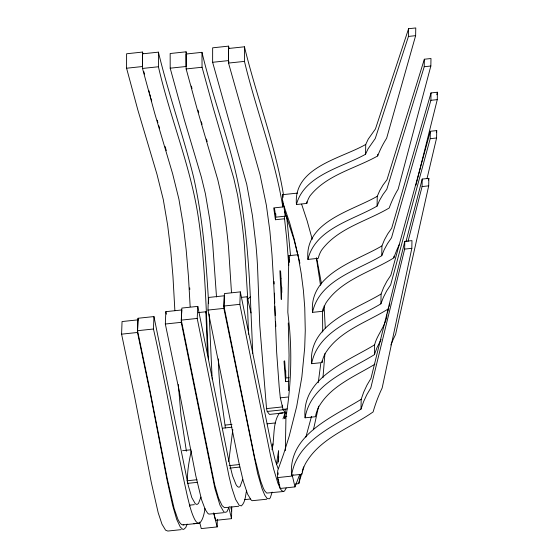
<?xml version="1.0" encoding="UTF-8"?>
<svg xmlns="http://www.w3.org/2000/svg" width="559" height="559" viewBox="0 0 559 559"><rect width="100%" height="100%" fill="white"/><g stroke="black" fill="none" stroke-linecap="round" stroke-linejoin="round"><path stroke-width="0.84" d="M174.876 310.706L172.955 276.363L170.677 250.034L167.672 225.354L163.291 199.584L156.939 174.149L137.821 109.899L126.579 68.226L126.607 53.769L142.524 52.071L142.943 53.706M142.524 52.071L142.503 66.528L126.579 68.226M282.882 412.989L269.473 414.415L267.209 411.459L266.538 408.608L259.788 325.764L257.538 266.692A75.786 9.524 83.9 0 0 255.945 245.01L252.465 215.711L246.743 184.344L212.63 62.287L212.651 47.829L228.568 46.131L229.218 48.584M228.966 62.203L228.547 60.596L228.568 46.131M225.34 427.949C222.517 405.037 218.289 382.174 218.576 358.913M199.619 522.099L201.254 528.597L217.178 526.906L217.311 519.255M213.797 513.057L215.627 520.352L231.545 518.661L231.761 506.754M284.58 216.249L284.538 218.772L275.426 219.743L275.531 213.845M284.866 211.26L285.369 212.637L285.307 216.165L275.755 217.178L275.818 213.908M299.547 474.877L294.984 486.889L280.143 488.468L277.571 477.603L277.697 470.629L283.658 453.901L289.241 436.02L296.703 406.414L301.846 377.052L304.683 347.936L305.27 330.586L304.753 307.583L303.397 290.442L301.21 273.386L298.185 256.42L294.327 239.538L289.639 222.748L282.505 201.652L282.63 194.679L297.479 193.1M278.054 474.521L278.082 472.851M275.426 219.743L273.721 207.927L282.833 206.956L282.938 201.107M278.389 461.839L278.592 450.554L276.432 464.236M281.512 287.291L281.296 299.442L279.898 270.717M281.799 287.445L281.701 292.63L281.54 289.073M284.915 417.692L284.992 413.492L286.648 413.311M288.877 381.28L285.565 381.636L285.761 370.715M285.195 418.209L285.223 416.504L286.816 416.329M285.349 450.666L285.942 417.384L287.906 403.689A694.984 489.705 -13.3 0 0 289.457 327.385L287.822 312.285L288.835 255.708L298.073 254.722M289.143 262.164L289.22 257.958M289.213 262.227L289.262 259.676M291.602 475.374C287.85 434.713 332.961 416.944 361.177 399.315L363.706 392.097L366.984 385.095L370.987 378.338L404.793 241.383L411.962 240.622L411.829 248.336L382.16 388.002A227.059 182.416 3.8 0 0 373.112 411.92C350.06 428.187 319.692 438.074 305.27 463.977A56.766 45.607 3.8 0 0 301.972 474.27L291.602 475.374C296.815 440.492 334.75 425.888 361.002 409.118L363.532 401.809L366.809 394.71L370.813 387.876L404.653 249.104L404.793 241.383M296.445 204.524C293.035 167.26 341.13 158.637 365.733 144.446L368.227 139.142L375.445 128.961L408.594 28.712L415.77 27.95L415.63 35.664L386.632 138.255A226.29 132.839 -0.8 0 0 377.688 155.947C355.126 168.699 326.763 174.694 310.056 195.839A56.564 33.205 -0.8 0 0 306.814 203.42L296.445 204.524C304.026 175.149 342.492 167.274 365.558 154.249L368.053 148.855L375.271 138.492L408.454 36.433L408.594 28.712M306.814 203.42L306.842 201.785M374.963 364.175C355.077 376.333 330.802 385.759 318.714 406.987A56.075 43.036 2.6 0 0 315.451 416.714L305.081 417.818C301.357 377.814 347.048 361.722 374.6 344.833C377.297 334.093 385.843 326.002 387.017 314.801M307.918 259.425C304.403 221.511 351.932 211.043 377.255 196.272L379.757 190.598L383.013 185.071L386.989 179.732L424.351 59.226L430.982 58.52L430.842 66.018L398.169 189.096A224.04 141.93 -0.1 0 0 389.211 207.983C366.557 221.427 337.727 228.1 321.516 250.257A55.949 35.441 -0.1 0 0 318.281 258.321L307.918 259.425C315.241 228.554 353.127 220.064 377.08 206.075L379.589 200.311L382.845 194.693L386.814 189.263L424.218 66.724L424.351 59.226M387.939 309.127C366.452 322.501 339.215 330.893 325.226 353.449A55.676 40.388 1.6 0 0 321.984 362.588L311.622 363.692C307.946 324.395 354.259 310.161 381.077 294.02L383.593 287.564L386.863 281.289L390.846 275.245L430.339 131.267L436.726 130.589L436.593 137.989L426.999 178.705M399.419 244.283A222.894 151.901 0.7 0 0 393.885 257.839C371.141 272.009 341.849 279.458 326.135 302.657A55.634 37.914 0.7 0 0 322.906 311.258L312.537 312.362C308.931 273.742 355.852 261.339 381.937 245.897L384.445 239.825L387.708 233.921L391.691 228.219L431.024 92.92L437.411 92.242L437.278 99.635L415.959 185.155M321.984 362.588L322.012 360.96M322.906 311.258L322.948 308.813M322.718 332.018L322.529 311.454M361.002 409.118L361.177 399.315M365.558 154.249L365.733 144.446M377.688 155.947L377.716 154.298M305.081 417.818C310.804 383.83 348.662 370.708 374.425 354.637L374.6 344.833M377.08 206.075L377.255 196.272M311.622 363.692C317.938 330.697 355.65 319.168 380.903 303.823L381.077 294.02M312.537 312.362C319.154 280.394 357.306 270.374 381.762 255.701L381.937 245.897M393.885 257.839L393.913 256.197M408.014 241.488L422.08 186.559L422.213 179.069L428.837 178.363L428.704 185.854L395.569 334.506A224.508 172.319 2.6 0 0 390.839 344.98M380.903 303.823L383.418 297.276L386.688 290.911L390.678 284.776L430.206 138.667L430.339 131.267M381.762 255.701L384.278 249.538L387.541 243.535L391.517 237.75L430.891 100.313L431.024 92.92M181.214 529.632L167.819 531.05L165.583 530.163L161.97 524.16L158.197 512.778L151.258 482.235L134.446 395.821L121.589 334.163L122.051 321.551L137.968 319.86L137.507 332.472L150.364 394.13L167.176 480.544L172.647 505.434L176.679 519.36L180.319 527.067L182.653 529.24L183.736 529.359L185.749 527.556L187.188 524.049M266.797 499.215L252.305 500.696L251.264 500.165L247.581 494.135L243.235 481.006L238.595 461.273L207.962 310.077L208.423 297.472L224.341 295.774L223.879 308.386L257.657 473.543L262.094 488.818L264.833 495.274L267.188 498.474L269.291 498.824L270.263 497.859L272.156 492.116M286.201 488.063L284.601 490.907L283.63 491.501L266.734 493.08L264.589 490.697L263.345 488.266L260.599 480.929L254.583 457.185L223.921 306.032L224.418 293.573L240.335 291.875L271.15 443.832L275.21 460.288L278.158 468.673M283.63 491.501L281.659 490.606L280.513 489.006L277.928 483.311L273.589 468.889L270.507 455.494L239.839 304.334L240.335 291.875M196.272 523.504L182.975 524.936L181.444 524.447L179.656 522.511L177.853 519.234L174.163 508.599L167.365 479.273L149.546 388.295L137.542 330.697L138.038 318.267L153.956 316.569L188.313 485.743L191.821 497.622L195.238 503.673L196.37 504.337L197.467 504.239L198.508 503.359L200.912 497.091M204.922 508.362C204.615 513.476 200.415 531.239 194.371 518.773C191.017 511.862 189.382 504.288 187.51 496.888C175.114 441.142 166.128 384.697 153.459 329.006L153.956 316.569M223.516 512.708L208.912 514.119L207.724 513.288L205.244 509.508L201.547 499.669L195.79 475.744L179.46 392.278L165.331 324.024L165.841 311.663L181.766 309.966L181.249 322.333L214.88 488.335L219.939 505.077L223.642 511.59L224.83 512.421L226.87 511.834L229.379 506.51M288.416 390.636L289.059 355.251L288.276 322.983M228.897 507.292L224.452 507.656L222.112 505.636L218.52 498.069L214.663 484.688L181.291 320.125L181.864 308.065L197.788 306.374L228.715 460.316L232.544 475.835L236.038 484.597A80.175 10.076 83.9 0 0 240.132 486.442L242.725 479.322M246.61 490.383C245.345 495.547 245.541 502.087 241.383 505.909L239.175 505.259L235.646 499.453L231.943 488.3L229.092 476.61L197.208 318.434L197.788 306.374M324.926 353.623L322.962 377.709M187.405 482.731C187.055 472.187 189.019 461.322 191.262 450.931M228.736 461.51L232.823 429.612M320.768 363.511L318.246 382.712M271.974 449.75C274.895 438.046 272.268 423.408 279.36 413.199L286.739 412.43M272.729 445.495L272.953 443.853M278.766 456.752L277.697 463.544M189.774 504.987L189.613 506.161M295.292 483.996L298.758 483.626L300.428 474.703M318.637 406.162L313.438 429.766M428.453 180.054L428.837 178.363M436.32 132.28L436.726 130.589M311.51 416.364L305.871 437.131M436.768 94.771L437.411 92.242M303.565 466.87L302.202 471.901M387.45 313.11L388.764 308.051M389.204 306.367L389.854 303.837M406.037 241.453L422.213 179.069M282.987 418.887L284.992 413.492M298.758 483.626L301.713 473.578M284.363 418.663L285.223 416.504M374.425 354.637L376.948 347.691L381.112 339.502M294.984 486.889L292.42 476.023L293 474.521M201.967 52.336C213.189 99.362 231.119 144.676 239.874 192.275C245.792 226.835 248.72 261.836 250.32 296.836L247.77 299.268L244.444 245.618A80.175 10.076 83.9 0 0 240.859 214.977L237.561 195.014L233.76 178.23L213.335 108.285L202.058 67.248L201.967 52.336L186.049 54.027L186.14 68.946L197.411 109.976L217.842 179.928L221.643 196.705L224.942 216.675A80.175 10.076 83.9 0 1 228.526 247.309L231.496 292.664M183.939 524.608L183.114 524.922M208.64 303.537C206.201 261.158 202.861 218.555 193.568 177.049C183.163 135.054 168.566 94.219 158.414 52.148L142.489 53.839L142.51 68.45L154.717 113.351L172.626 173.758L178.929 199.214L183.17 224.501L186.14 249.405L188.474 276.726L190.158 306.723M186.72 54.237L186.084 51.819L170.167 53.517L170.195 68.184L184.463 120.213L201.303 176.875L205.398 193.735L209.877 220.183L212.623 242.816L216.515 296.997M283.546 195.133C275.154 144.578 256.525 96.483 244.444 46.795L228.526 48.486L228.533 63.076L260.068 174.883L266.363 205.216L269.885 231.077L272.03 255.142L273.945 287.752L276.635 352.023L279.2 387.114L280.311 397.84L283.133 409.761L285.39 412.717L285.083 409.307M408.454 36.433L415.63 35.664M142.51 68.45L158.428 66.759C169.824 116.838 190.06 164.723 198.04 215.578C205.398 263.184 206.11 311.433 208.458 359.444M212.63 62.287L228.547 60.596M170.195 68.184L186.119 66.493L186.084 51.819M228.533 63.076L244.458 61.385C256.106 110.193 274.79 157.317 282.833 206.956M186.14 68.946L202.058 67.248M424.218 66.724L430.842 66.018M430.891 100.313L437.278 99.635M430.206 138.667L436.593 137.989M422.08 186.559L428.704 185.854M404.653 249.104L411.829 248.336M241.313 297.381L247.176 296.759L251.005 312.949M223.921 306.032L239.839 304.334M207.962 310.077L223.879 308.386M198.319 312.572L205.859 311.775L206.467 314.347M181.291 320.125L197.208 318.434M165.331 324.024L181.249 322.333M137.542 330.697L153.459 329.006M121.589 334.163L137.507 332.472M289.101 377.653L285.915 377.989L284.671 360.751M280.311 397.84L287.85 397.037M266.538 408.608L282.456 406.91L282.302 405.198M283.036 409.377L287.228 408.929M267.209 411.459L283.133 409.761M225.298 425.078L231.999 424.365M222.831 428.159L231.929 427.195M267.104 423.82L275.482 422.925M182.597 450.673L190.933 449.785M229.106 465.626L239.161 464.557M229.7 468.135L239.755 467.065M186.951 480.803L197.006 479.727M187.558 483.374L197.613 482.305M277.571 477.603L292.42 476.023M189.459 505.175L194.357 504.651M244.451 499.662L250.313 499.033M231.342 507.027L238.693 506.244M193.826 523.762L199.172 523.203M282.966 203.602L283.867 206.278L285.307 216.165M285.076 212.518L293.859 239.203L299.372 260.843M301.622 204.189L307.15 220.889L312.229 239.28M165.052 146.444L166.309 150.567M206.418 139.086L207.165 141.56M158.847 125.845L159.588 128.318M201.345 121.813L202.072 124.28M157.212 120.22L157.911 122.624M198.026 110.172L198.731 112.68M149.931 94.555L150.602 96.966M151.049 98.566L151.72 100.976M191.339 86.086L192.017 88.567M148.827 90.523L149.477 92.948M143.81 71.587L144.467 74.109M213.692 513.092L217.178 526.906M228.904 508.117L231.545 518.661M282.63 194.679L283.224 197.187M288.835 255.708L289.234 257.378M277.977 478.7L278.962 482.878M279.36 484.548L279.759 486.218M230.664 506.706L231.685 511.01M316.701 258.174L321.523 284.007M208.423 297.472L208.78 299.156M138.038 318.267L138.394 319.902M299.561 261.647L299.897 263.254M165.841 311.663L166.379 314.186M316.324 257.783L320.545 285.321M274.476 208.318L275.755 217.178M186.399 451.19L180.976 415.498L178.335 384.522M286.578 215.662L290.582 255.896M284.538 218.772L286.732 238.693L288.744 265.413M285.565 381.636L284.014 361.191M324.087 305.962L325.275 328.063M212.043 376.144L209.129 314.018M212.154 377.744L212.266 379.372M275.866 326.477L275.566 321.558M280.597 270.954L281.009 278.305M189.711 287.871L189.801 289.548M252.752 353.274L250.32 296.836M281.009 278.34L281.54 289.045M207.543 354.092L205.859 311.775M275.245 315.688L274.853 306.22M248.462 332.535L248.531 334.226M247.176 296.759L248.399 330.837M274.748 302.978L274.455 293.154M274.134 281.519L274.203 284.014M244.444 46.795L244.458 61.385M158.414 52.148L158.428 66.759"/></g></svg>
